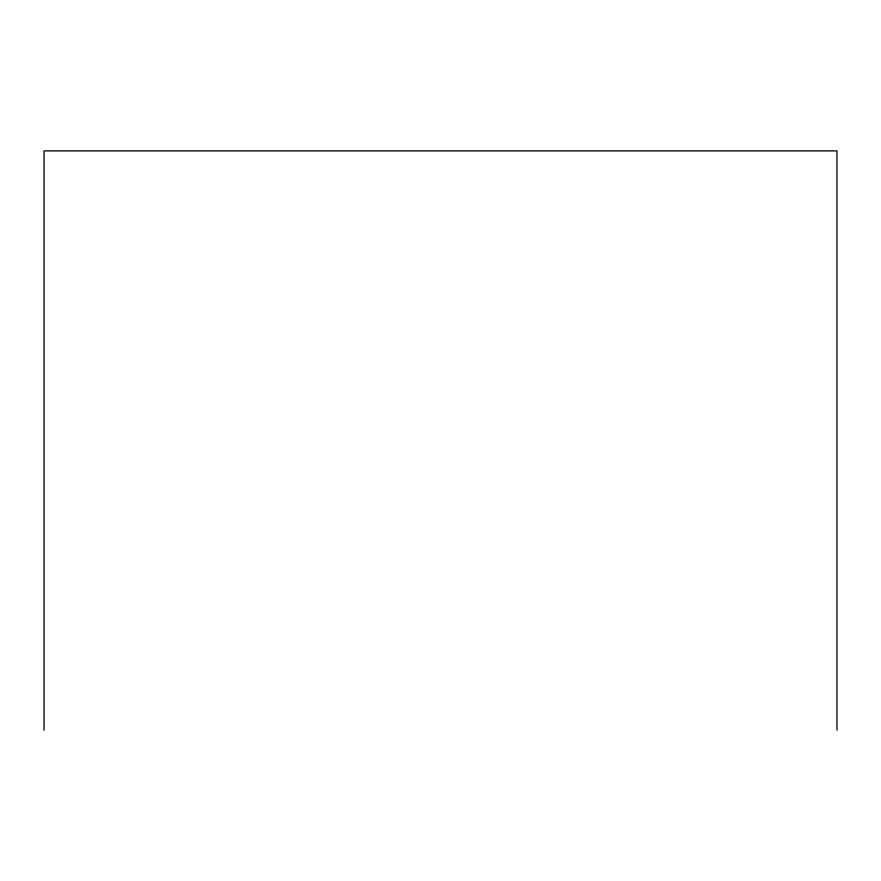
<?xml version="1.0" encoding="UTF-8"?>
<svg xmlns="http://www.w3.org/2000/svg" width="881" height="881" viewBox="0 0 881 881"><rect width="100%" height="100%" fill="white"/><g stroke="black" fill="none" stroke-linecap="round" stroke-linejoin="round"><path stroke-width="1.32" d="M836.95 730.107L836.95 150.893L44.05 150.893L44.05 730.107"/></g></svg>
